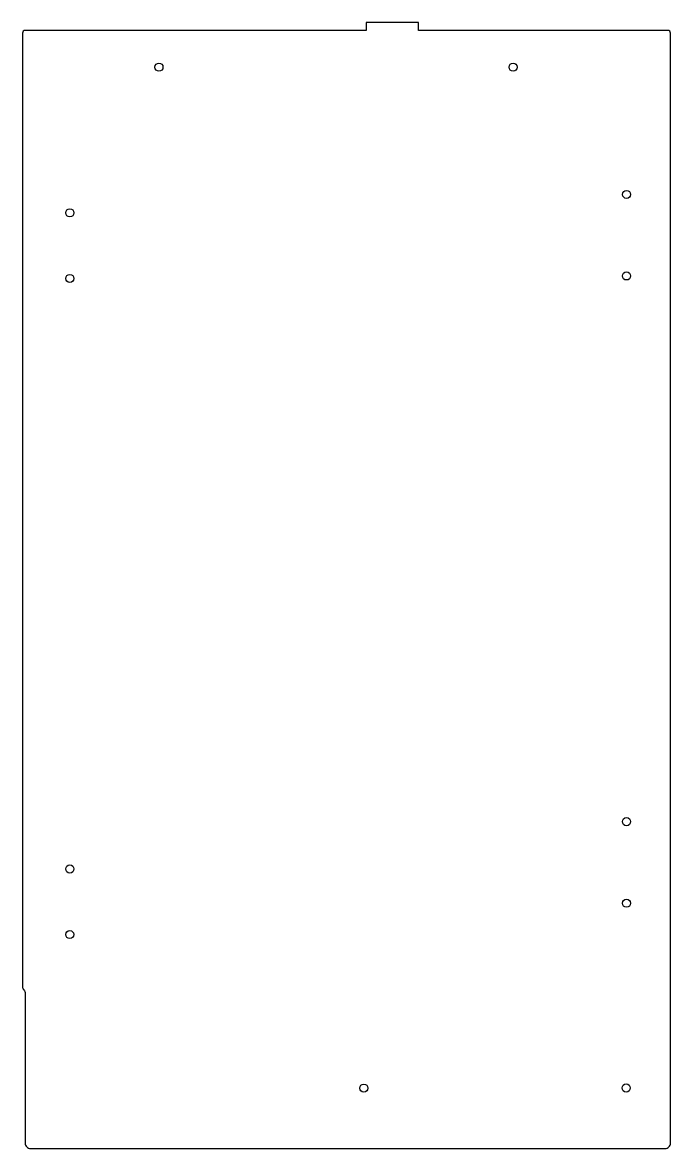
# Model space of a CAD drawing. Header units: millimetres. Extents: x 253 to 500, y -429 to 0.
import ezdxf

# ---------------------------------------------------------------- set-up
doc = ezdxf.new("R2010")
doc.units = ezdxf.units.MM
doc.layers.get('0').update_dxf_attribs({"linetype": 'CONTINUOUS'})

msp = doc.modelspace()

# ---------------------------------------------------------------- linework, layer by layer
msp.add_lwpolyline([(254, -369.91), (254, -427, 0.414214), (256, -429), (498, -429, 0.414214), (500, -427), (500, -4, 0.414214), (499, -3), (404, -3), (404, 0), (384, 0), (384, -3), (254, -3, 0.414214), (253, -4), (253, -367.27, 0.182676), (253.5, -368.59, -0.182676)], format="xyb", close=True)
msp.add_lwpolyline([(254, -369.91), (254, -427, 0.414214), (256, -429), (498, -429, 0.414214), (500, -427), (500, -4, 0.414214), (499, -3), (404, -3), (404, 0), (384, 0), (384, -3), (254, -3, 0.414214), (253, -4), (253, -367.27, 0.182676), (253.5, -368.59, -0.182676)], format="xyb", close=True)
for centre in [(305, -17), (305, -17), (440, -17), (440, -17), (483.25, -65.5), (483.25, -65.5), (271.03, -72.5), (271.03, -72.5), (271.03, -97.5), (271.03, -97.5), (483.24, -96.55), (483.24, -96.55), (483.24, -304.48), (483.24, -304.48), (271.03, -322.5), (271.03, -322.5), (483.24, -335.55), (483.24, -335.55), (271.02, -347.5), (271.02, -347.5), (383.1, -406), (383.1, -406), (483.09, -405.95), (483.09, -405.95)]:
    msp.add_circle(centre, 1.55)

doc.saveas('drawing.dxf')
